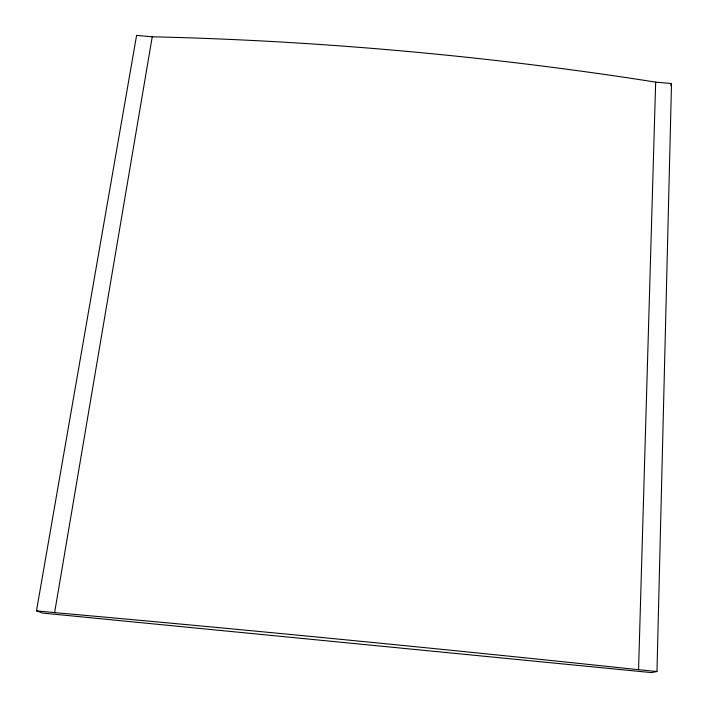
<?xml version="1.0" encoding="UTF-8"?>
<svg xmlns="http://www.w3.org/2000/svg" width="708" height="708" viewBox="0 0 708 708"><rect width="100%" height="100%" fill="white"/><g stroke="black" fill="none" stroke-linecap="round" stroke-linejoin="round"><path stroke-width="1.06" d="M656.971 671.511L671.52 83.544L655.661 82.119A1004.864 258.544 5.4 0 0 152.229 36.807L136.591 35.4L36.48 610.845L42.462 613.048L651.431 672.6L656.971 671.511L638.563 669.715A1102.453 34.71 5.6 0 0 54.605 612.615L36.48 610.845M638.563 669.715L655.661 82.119M54.605 612.615L152.229 36.807M670.609 85.438L671.52 83.544"/></g></svg>
